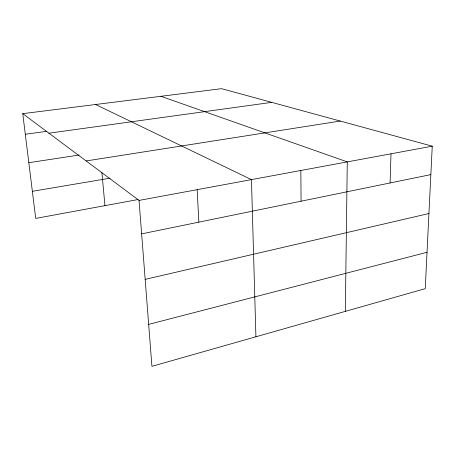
<?xml version="1.0" encoding="UTF-8"?>
<svg xmlns="http://www.w3.org/2000/svg" width="455" height="455" viewBox="0 0 455 455"><rect width="100%" height="100%" fill="white"/><g stroke="black" fill="none" stroke-linecap="round" stroke-linejoin="round"><path stroke-width="0.68" d="M345.334 311.368L347.279 161.895L160.928 96.289M390.077 182.967L391.004 153.807M22.75 113.653L221.574 88.668L432.25 146.174L425.243 288.658L151.93 366.332L139.037 200.416L22.75 113.653L35.717 218.411L138.098 199.535M148.671 324.375L427.029 252.286M145.173 279.37L428.934 213.531M141.636 233.864L430.851 174.612M139.037 200.416L432.25 146.174M32.368 191.316L110.224 178.15M86.143 160.951L340.209 121.053M28.824 162.714L79.056 155.024M25.304 134.265L46.819 131.319M48.941 133.196L271.76 102.364M95.584 104.502L251.456 179.623L255.915 336.785M101.897 172.542L104.968 205.643M197.157 189.667L198.852 222.142M300.852 170.483L301.062 201.201"/></g></svg>
